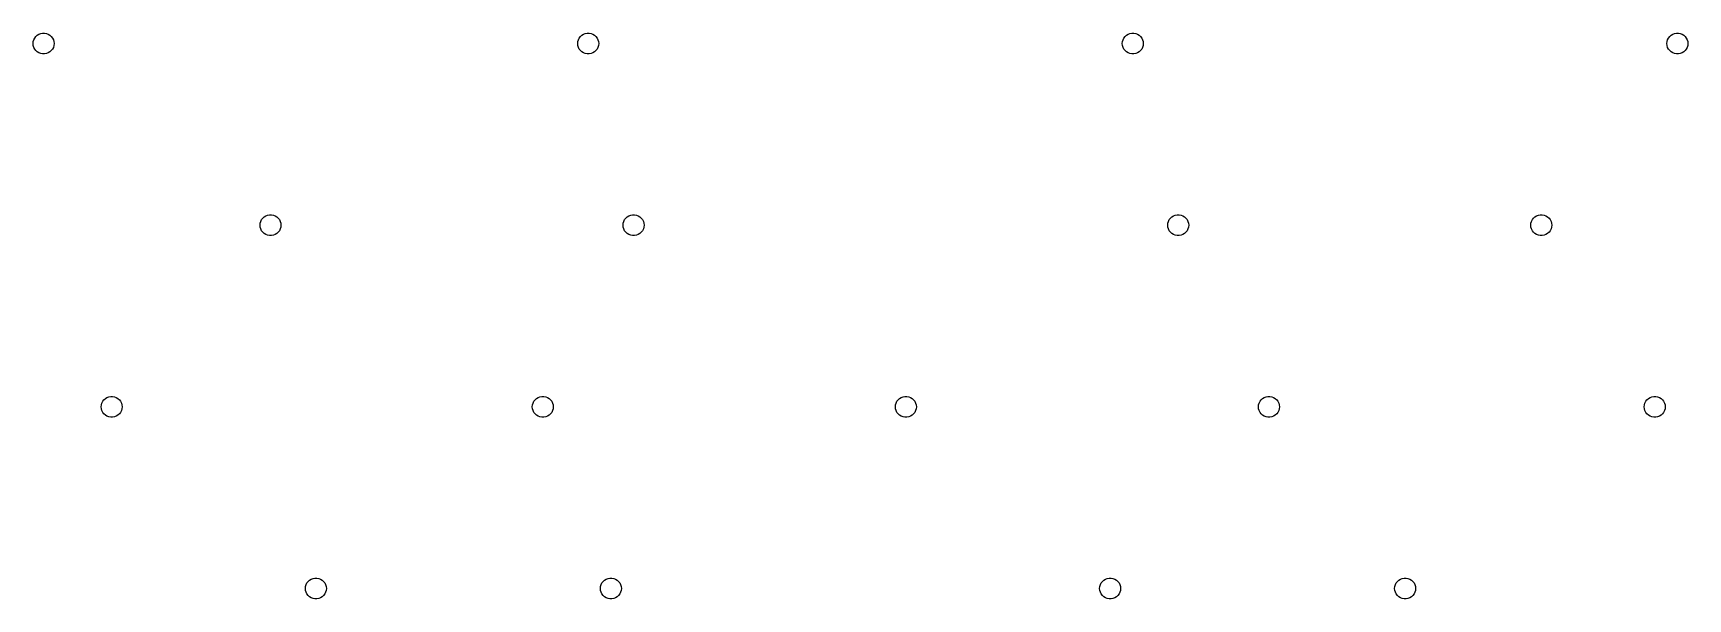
# Model space of a CAD drawing. Extents: x 2.46 to 9.29, y -4.54 to -2.21.
import ezdxf

# ---------------------------------------------------------------- set-up
doc = ezdxf.new("R2010")
doc.units = 0
doc.header["$MEASUREMENT"] = 0
doc.layers.add('BLACK', color=7, linetype='CONTINUOUS')

msp = doc.modelspace()

# ---------------------------------------------------------------- linework, layer by layer
at = {"layer": 'BLACK', "linetype": 'CONTINUOUS'}
for p, q in [((2.45669, -2.25), (2.45743, -2.24204)), ((2.45743, -2.25796), (2.45669, -2.25)), ((2.45743, -2.24204), (2.45962, -2.23436)), ((2.45962, -2.23436), (2.46318, -2.2272)), ((2.46318, -2.2272), (2.468, -2.22082)), ((2.468, -2.22082), (2.4739, -2.21544)), ((2.4739, -2.21544), (2.4807, -2.21123)), ((2.4807, -2.21123), (2.48815, -2.20835)), ((2.48815, -2.20835), (2.496, -2.20688)), ((2.496, -2.20688), (2.504, -2.20688)), ((2.504, -2.20688), (2.51185, -2.20835)), ((2.51185, -2.20835), (2.5193, -2.21123)), ((2.5193, -2.21123), (2.5261, -2.21544)), ((2.5261, -2.21544), (2.532, -2.22082)), ((2.532, -2.22082), (2.53682, -2.2272)), ((2.53682, -2.2272), (2.54038, -2.23436)), ((2.54038, -2.23436), (2.54257, -2.24204)), ((2.54257, -2.24204), (2.54331, -2.25)), ((2.54331, -2.25), (2.54257, -2.25796)), ((4.70669, -2.25), (4.70743, -2.24204)), ((4.70743, -2.25796), (4.70669, -2.25)), ((4.70743, -2.24204), (4.70962, -2.23436)), ((4.70962, -2.23436), (4.71318, -2.2272)), ((4.71318, -2.2272), (4.718, -2.22082)), ((4.718, -2.22082), (4.7239, -2.21544)), ((4.7239, -2.21544), (4.7307, -2.21123)), ((4.7307, -2.21123), (4.73815, -2.20835)), ((4.73815, -2.20835), (4.746, -2.20688)), ((4.746, -2.20688), (4.754, -2.20688)), ((4.754, -2.20688), (4.76185, -2.20835)), ((4.76185, -2.20835), (4.7693, -2.21123)), ((4.7693, -2.21123), (4.7761, -2.21544)), ((4.7761, -2.21544), (4.782, -2.22082)), ((4.782, -2.22082), (4.78682, -2.2272)), ((4.78682, -2.2272), (4.79038, -2.23436)), ((4.79038, -2.23436), (4.79257, -2.24204)), ((4.79257, -2.24204), (4.79331, -2.25)), ((4.79331, -2.25), (4.79257, -2.25796)), ((6.95669, -2.25), (6.95743, -2.24204)), ((6.95743, -2.25796), (6.95669, -2.25)), ((6.95743, -2.24204), (6.95962, -2.23436)), ((6.95962, -2.23436), (6.96318, -2.2272)), ((6.96318, -2.2272), (6.968, -2.22082)), ((6.968, -2.22082), (6.9739, -2.21544)), ((6.9739, -2.21544), (6.9807, -2.21123)), ((6.9807, -2.21123), (6.98815, -2.20835)), ((6.98815, -2.20835), (6.996, -2.20688)), ((6.996, -2.20688), (7.004, -2.20688)), ((7.004, -2.20688), (7.01185, -2.20835)), ((7.01185, -2.20835), (7.0193, -2.21123)), ((7.0193, -2.21123), (7.0261, -2.21544)), ((7.0261, -2.21544), (7.032, -2.22082)), ((7.032, -2.22082), (7.03682, -2.2272)), ((7.03682, -2.2272), (7.04038, -2.23436)), ((7.04038, -2.23436), (7.04257, -2.24204)), ((7.04257, -2.24204), (7.04331, -2.25)), ((7.04331, -2.25), (7.04257, -2.25796)), ((9.20669, -2.25), (9.20743, -2.24204)), ((9.20743, -2.25796), (9.20669, -2.25)), ((9.20743, -2.24204), (9.20962, -2.23436)), ((9.20962, -2.23436), (9.21318, -2.2272)), ((9.21318, -2.2272), (9.218, -2.22082)), ((9.218, -2.22082), (9.2239, -2.21544)), ((9.2239, -2.21544), (9.2307, -2.21123)), ((9.2307, -2.21123), (9.23815, -2.20835)), ((9.23815, -2.20835), (9.246, -2.20688)), ((9.246, -2.20688), (9.254, -2.20688)), ((9.254, -2.20688), (9.26185, -2.20835)), ((9.26185, -2.20835), (9.2693, -2.21123)), ((9.2693, -2.21123), (9.2761, -2.21544)), ((9.2761, -2.21544), (9.282, -2.22082)), ((9.282, -2.22082), (9.28682, -2.2272)), ((9.28682, -2.2272), (9.29038, -2.23436)), ((9.29038, -2.23436), (9.29257, -2.24204)), ((9.29257, -2.24204), (9.29331, -2.25)), ((9.29331, -2.25), (9.29257, -2.25796)), ((2.45962, -2.26564), (2.45743, -2.25796)), ((2.46318, -2.2728), (2.45962, -2.26564)), ((2.468, -2.27918), (2.46318, -2.2728)), ((2.4739, -2.28456), (2.468, -2.27918)), ((2.4807, -2.28877), (2.4739, -2.28456)), ((2.48815, -2.29165), (2.4807, -2.28877)), ((2.496, -2.29312), (2.48815, -2.29165)), ((2.504, -2.29312), (2.496, -2.29312)), ((2.51185, -2.29165), (2.504, -2.29312)), ((2.5193, -2.28877), (2.51185, -2.29165)), ((2.5261, -2.28456), (2.5193, -2.28877)), ((2.532, -2.27918), (2.5261, -2.28456)), ((2.53682, -2.2728), (2.532, -2.27918)), ((2.54038, -2.26564), (2.53682, -2.2728)), ((2.54257, -2.25796), (2.54038, -2.26564)), ((4.70962, -2.26564), (4.70743, -2.25796)), ((4.71318, -2.2728), (4.70962, -2.26564)), ((4.718, -2.27918), (4.71318, -2.2728)), ((4.7239, -2.28456), (4.718, -2.27918)), ((4.7307, -2.28877), (4.7239, -2.28456)), ((4.73815, -2.29165), (4.7307, -2.28877)), ((4.746, -2.29312), (4.73815, -2.29165)), ((4.754, -2.29312), (4.746, -2.29312)), ((4.76185, -2.29165), (4.754, -2.29312)), ((4.7693, -2.28877), (4.76185, -2.29165)), ((4.7761, -2.28456), (4.7693, -2.28877)), ((4.782, -2.27918), (4.7761, -2.28456)), ((4.78682, -2.2728), (4.782, -2.27918)), ((4.79038, -2.26564), (4.78682, -2.2728)), ((4.79257, -2.25796), (4.79038, -2.26564)), ((6.95962, -2.26564), (6.95743, -2.25796)), ((6.96318, -2.2728), (6.95962, -2.26564)), ((6.968, -2.27918), (6.96318, -2.2728)), ((6.9739, -2.28456), (6.968, -2.27918)), ((6.9807, -2.28877), (6.9739, -2.28456)), ((6.98815, -2.29165), (6.9807, -2.28877)), ((6.996, -2.29312), (6.98815, -2.29165)), ((7.004, -2.29312), (6.996, -2.29312)), ((7.01185, -2.29165), (7.004, -2.29312)), ((7.0193, -2.28877), (7.01185, -2.29165)), ((7.0261, -2.28456), (7.0193, -2.28877)), ((7.032, -2.27918), (7.0261, -2.28456)), ((7.03682, -2.2728), (7.032, -2.27918)), ((7.04038, -2.26564), (7.03682, -2.2728)), ((7.04257, -2.25796), (7.04038, -2.26564)), ((9.20962, -2.26564), (9.20743, -2.25796)), ((9.21318, -2.2728), (9.20962, -2.26564)), ((9.218, -2.27918), (9.21318, -2.2728)), ((9.2239, -2.28456), (9.218, -2.27918)), ((9.2307, -2.28877), (9.2239, -2.28456)), ((9.23815, -2.29165), (9.2307, -2.28877)), ((9.246, -2.29312), (9.23815, -2.29165)), ((9.254, -2.29312), (9.246, -2.29312)), ((9.26185, -2.29165), (9.254, -2.29312)), ((9.2693, -2.28877), (9.26185, -2.29165)), ((9.2761, -2.28456), (9.2693, -2.28877)), ((9.282, -2.27918), (9.2761, -2.28456)), ((9.28682, -2.2728), (9.282, -2.27918)), ((9.29038, -2.26564), (9.28682, -2.2728)), ((9.29257, -2.25796), (9.29038, -2.26564)), ((3.39419, -3), (3.39493, -2.99204)), ((3.39493, -3.00796), (3.39419, -3)), ((3.39493, -2.99204), (3.39712, -2.98436)), ((3.39712, -3.01564), (3.39493, -3.00796)), ((3.39712, -2.98436), (3.40068, -2.9772)), ((3.40068, -2.9772), (3.4055, -2.97082)), ((3.4055, -2.97082), (3.4114, -2.96544)), ((3.4114, -2.96544), (3.4182, -2.96123)), ((3.4182, -2.96123), (3.42565, -2.95835)), ((3.42565, -2.95835), (3.4335, -2.95688)), ((3.4335, -2.95688), (3.4415, -2.95688)), ((3.4415, -2.95688), (3.44935, -2.95835)), ((3.44935, -2.95835), (3.4568, -2.96123)), ((3.4568, -2.96123), (3.4636, -2.96544)), ((3.4636, -2.96544), (3.4695, -2.97082)), ((3.4695, -2.97082), (3.47432, -2.9772)), ((3.47432, -2.9772), (3.47788, -2.98436)), ((3.47788, -2.98436), (3.48007, -2.99204)), ((3.48007, -3.00796), (3.47788, -3.01564)), ((3.48007, -2.99204), (3.48081, -3)), ((3.48081, -3), (3.48007, -3.00796)), ((4.89419, -3), (4.89493, -2.99204)), ((4.89493, -3.00796), (4.89419, -3)), ((4.89493, -2.99204), (4.89712, -2.98436)), ((4.89712, -3.01564), (4.89493, -3.00796)), ((4.89712, -2.98436), (4.90068, -2.9772)), ((4.90068, -2.9772), (4.9055, -2.97082)), ((4.9055, -2.97082), (4.9114, -2.96544)), ((4.9114, -2.96544), (4.9182, -2.96123)), ((4.9182, -2.96123), (4.92565, -2.95835)), ((4.92565, -2.95835), (4.9335, -2.95688)), ((4.9335, -2.95688), (4.9415, -2.95688)), ((4.9415, -2.95688), (4.94935, -2.95835)), ((4.94935, -2.95835), (4.9568, -2.96123)), ((4.9568, -2.96123), (4.9636, -2.96544)), ((4.9636, -2.96544), (4.9695, -2.97082)), ((4.9695, -2.97082), (4.97432, -2.9772)), ((4.97432, -2.9772), (4.97788, -2.98436)), ((4.97788, -2.98436), (4.98007, -2.99204)), ((4.98007, -3.00796), (4.97788, -3.01564)), ((4.98007, -2.99204), (4.98081, -3)), ((4.98081, -3), (4.98007, -3.00796)), ((7.14419, -3), (7.14493, -2.99204)), ((7.14493, -3.00796), (7.14419, -3)), ((7.14493, -2.99204), (7.14712, -2.98436)), ((7.14712, -3.01564), (7.14493, -3.00796)), ((7.14712, -2.98436), (7.15068, -2.9772)), ((7.15068, -2.9772), (7.1555, -2.97082)), ((7.1555, -2.97082), (7.1614, -2.96544)), ((7.1614, -2.96544), (7.1682, -2.96123)), ((7.1682, -2.96123), (7.17565, -2.95835)), ((7.17565, -2.95835), (7.1835, -2.95688)), ((7.1835, -2.95688), (7.1915, -2.95688)), ((7.1915, -2.95688), (7.19935, -2.95835)), ((7.19935, -2.95835), (7.2068, -2.96123)), ((7.2068, -2.96123), (7.2136, -2.96544)), ((7.2136, -2.96544), (7.2195, -2.97082)), ((7.2195, -2.97082), (7.22432, -2.9772)), ((7.22432, -2.9772), (7.22788, -2.98436)), ((7.22788, -2.98436), (7.23007, -2.99204)), ((7.23007, -3.00796), (7.22788, -3.01564)), ((7.23007, -2.99204), (7.23081, -3)), ((7.23081, -3), (7.23007, -3.00796)), ((8.64419, -3), (8.64493, -2.99204)), ((8.64493, -3.00796), (8.64419, -3)), ((8.64493, -2.99204), (8.64712, -2.98436)), ((8.64712, -3.01564), (8.64493, -3.00796)), ((8.64712, -2.98436), (8.65068, -2.9772)), ((8.65068, -2.9772), (8.6555, -2.97082)), ((8.6555, -2.97082), (8.6614, -2.96544)), ((8.6614, -2.96544), (8.6682, -2.96123)), ((8.6682, -2.96123), (8.67565, -2.95835)), ((8.67565, -2.95835), (8.6835, -2.95688)), ((8.6835, -2.95688), (8.6915, -2.95688)), ((8.6915, -2.95688), (8.69935, -2.95835)), ((8.69935, -2.95835), (8.7068, -2.96123)), ((8.7068, -2.96123), (8.7136, -2.96544)), ((8.7136, -2.96544), (8.7195, -2.97082)), ((8.7195, -2.97082), (8.72432, -2.9772)), ((8.72432, -2.9772), (8.72788, -2.98436)), ((8.72788, -2.98436), (8.73007, -2.99204)), ((8.73007, -3.00796), (8.72788, -3.01564)), ((8.73007, -2.99204), (8.73081, -3)), ((8.73081, -3), (8.73007, -3.00796)), ((3.40068, -3.0228), (3.39712, -3.01564)), ((3.4055, -3.02918), (3.40068, -3.0228)), ((3.4114, -3.03456), (3.4055, -3.02918)), ((3.4182, -3.03877), (3.4114, -3.03456)), ((3.42565, -3.04165), (3.4182, -3.03877)), ((3.4335, -3.04312), (3.42565, -3.04165)), ((3.4415, -3.04312), (3.4335, -3.04312)), ((3.44935, -3.04165), (3.4415, -3.04312)), ((3.4568, -3.03877), (3.44935, -3.04165)), ((3.4636, -3.03456), (3.4568, -3.03877)), ((3.4695, -3.02918), (3.4636, -3.03456)), ((3.47432, -3.0228), (3.4695, -3.02918)), ((3.47788, -3.01564), (3.47432, -3.0228)), ((4.90068, -3.0228), (4.89712, -3.01564)), ((4.9055, -3.02918), (4.90068, -3.0228)), ((4.9114, -3.03456), (4.9055, -3.02918)), ((4.9182, -3.03877), (4.9114, -3.03456)), ((4.92565, -3.04165), (4.9182, -3.03877)), ((4.9335, -3.04312), (4.92565, -3.04165)), ((4.9415, -3.04312), (4.9335, -3.04312)), ((4.94935, -3.04165), (4.9415, -3.04312)), ((4.9568, -3.03877), (4.94935, -3.04165)), ((4.9636, -3.03456), (4.9568, -3.03877)), ((4.9695, -3.02918), (4.9636, -3.03456)), ((4.97432, -3.0228), (4.9695, -3.02918)), ((4.97788, -3.01564), (4.97432, -3.0228)), ((7.15068, -3.0228), (7.14712, -3.01564)), ((7.1555, -3.02918), (7.15068, -3.0228)), ((7.1614, -3.03456), (7.1555, -3.02918)), ((7.1682, -3.03877), (7.1614, -3.03456)), ((7.17565, -3.04165), (7.1682, -3.03877)), ((7.1835, -3.04312), (7.17565, -3.04165)), ((7.1915, -3.04312), (7.1835, -3.04312)), ((7.19935, -3.04165), (7.1915, -3.04312)), ((7.2068, -3.03877), (7.19935, -3.04165)), ((7.2136, -3.03456), (7.2068, -3.03877)), ((7.2195, -3.02918), (7.2136, -3.03456)), ((7.22432, -3.0228), (7.2195, -3.02918)), ((7.22788, -3.01564), (7.22432, -3.0228)), ((8.65068, -3.0228), (8.64712, -3.01564)), ((8.6555, -3.02918), (8.65068, -3.0228)), ((8.6614, -3.03456), (8.6555, -3.02918)), ((8.6682, -3.03877), (8.6614, -3.03456)), ((8.67565, -3.04165), (8.6682, -3.03877)), ((8.6835, -3.04312), (8.67565, -3.04165)), ((8.6915, -3.04312), (8.6835, -3.04312)), ((8.69935, -3.04165), (8.6915, -3.04312)), ((8.7068, -3.03877), (8.69935, -3.04165)), ((8.7136, -3.03456), (8.7068, -3.03877)), ((8.7195, -3.02918), (8.7136, -3.03456)), ((8.72432, -3.0228), (8.7195, -3.02918)), ((8.72788, -3.01564), (8.72432, -3.0228)), ((2.73794, -3.75), (2.73868, -3.74204)), ((2.73868, -3.75796), (2.73794, -3.75)), ((2.73868, -3.74204), (2.74087, -3.73436)), ((2.74087, -3.76564), (2.73868, -3.75796)), ((2.74087, -3.73436), (2.74443, -3.7272)), ((2.74443, -3.7272), (2.74925, -3.72082)), ((2.74925, -3.72082), (2.75515, -3.71544)), ((2.75515, -3.71544), (2.76195, -3.71123)), ((2.76195, -3.71123), (2.7694, -3.70835)), ((2.7694, -3.70835), (2.77725, -3.70688)), ((2.77725, -3.70688), (2.78525, -3.70688)), ((2.78525, -3.70688), (2.7931, -3.70835)), ((2.7931, -3.70835), (2.80055, -3.71123)), ((2.80055, -3.71123), (2.80735, -3.71544)), ((2.80735, -3.71544), (2.81325, -3.72082)), ((2.81325, -3.72082), (2.81807, -3.7272)), ((2.81807, -3.7272), (2.82163, -3.73436)), ((2.82163, -3.73436), (2.82382, -3.74204)), ((2.82382, -3.75796), (2.82163, -3.76564)), ((2.82382, -3.74204), (2.82456, -3.75)), ((2.82456, -3.75), (2.82382, -3.75796)), ((4.51919, -3.75), (4.51993, -3.74204)), ((4.51993, -3.75796), (4.51919, -3.75)), ((4.51993, -3.74204), (4.52212, -3.73436)), ((4.52212, -3.76564), (4.51993, -3.75796)), ((4.52212, -3.73436), (4.52568, -3.7272)), ((4.52568, -3.7272), (4.5305, -3.72082)), ((4.5305, -3.72082), (4.5364, -3.71544)), ((4.5364, -3.71544), (4.5432, -3.71123)), ((4.5432, -3.71123), (4.55065, -3.70835)), ((4.55065, -3.70835), (4.5585, -3.70688)), ((4.5585, -3.70688), (4.5665, -3.70688)), ((4.5665, -3.70688), (4.57435, -3.70835)), ((4.57435, -3.70835), (4.5818, -3.71123)), ((4.5818, -3.71123), (4.5886, -3.71544)), ((4.5886, -3.71544), (4.5945, -3.72082)), ((4.5945, -3.72082), (4.59932, -3.7272)), ((4.59932, -3.7272), (4.60288, -3.73436)), ((4.60288, -3.73436), (4.60507, -3.74204)), ((4.60507, -3.75796), (4.60288, -3.76564)), ((4.60507, -3.74204), (4.60581, -3.75)), ((4.60581, -3.75), (4.60507, -3.75796)), ((6.01919, -3.75), (6.01993, -3.74204)), ((6.01993, -3.75796), (6.01919, -3.75)), ((6.01993, -3.74204), (6.02212, -3.73436)), ((6.02212, -3.76564), (6.01993, -3.75796)), ((6.02212, -3.73436), (6.02568, -3.7272)), ((6.02568, -3.7272), (6.0305, -3.72082)), ((6.0305, -3.72082), (6.0364, -3.71544)), ((6.0364, -3.71544), (6.0432, -3.71123)), ((6.0432, -3.71123), (6.05065, -3.70835)), ((6.05065, -3.70835), (6.0585, -3.70688)), ((6.0585, -3.70688), (6.0665, -3.70688)), ((6.0665, -3.70688), (6.07435, -3.70835)), ((6.07435, -3.70835), (6.0818, -3.71123)), ((6.0818, -3.71123), (6.0886, -3.71544)), ((6.0886, -3.71544), (6.0945, -3.72082)), ((6.0945, -3.72082), (6.09932, -3.7272)), ((6.09932, -3.7272), (6.10288, -3.73436)), ((6.10288, -3.73436), (6.10507, -3.74204)), ((6.10507, -3.75796), (6.10288, -3.76564)), ((6.10507, -3.74204), (6.10581, -3.75)), ((6.10581, -3.75), (6.10507, -3.75796)), ((7.51919, -3.75), (7.51993, -3.74204)), ((7.51993, -3.75796), (7.51919, -3.75)), ((7.51993, -3.74204), (7.52212, -3.73436)), ((7.52212, -3.76564), (7.51993, -3.75796)), ((7.52212, -3.73436), (7.52568, -3.7272)), ((7.52568, -3.7272), (7.5305, -3.72082)), ((7.5305, -3.72082), (7.5364, -3.71544)), ((7.5364, -3.71544), (7.5432, -3.71123)), ((7.5432, -3.71123), (7.55065, -3.70835)), ((7.55065, -3.70835), (7.5585, -3.70688)), ((7.5585, -3.70688), (7.5665, -3.70688)), ((7.5665, -3.70688), (7.57435, -3.70835)), ((7.57435, -3.70835), (7.5818, -3.71123)), ((7.5818, -3.71123), (7.5886, -3.71544)), ((7.5886, -3.71544), (7.5945, -3.72082)), ((7.5945, -3.72082), (7.59932, -3.7272)), ((7.59932, -3.7272), (7.60288, -3.73436)), ((7.60288, -3.73436), (7.60507, -3.74204)), ((7.60507, -3.75796), (7.60288, -3.76564)), ((7.60507, -3.74204), (7.60581, -3.75)), ((7.60581, -3.75), (7.60507, -3.75796)), ((9.11294, -3.75), (9.11368, -3.74204)), ((9.11368, -3.75796), (9.11294, -3.75)), ((9.11368, -3.74204), (9.11587, -3.73436)), ((9.11587, -3.76564), (9.11368, -3.75796)), ((9.11587, -3.73436), (9.11943, -3.7272)), ((9.11943, -3.7272), (9.12425, -3.72082)), ((9.12425, -3.72082), (9.13015, -3.71544)), ((9.13015, -3.71544), (9.13695, -3.71123)), ((9.13695, -3.71123), (9.1444, -3.70835)), ((9.1444, -3.70835), (9.15225, -3.70688)), ((9.15225, -3.70688), (9.16025, -3.70688)), ((9.16025, -3.70688), (9.1681, -3.70835)), ((9.1681, -3.70835), (9.17555, -3.71123)), ((9.17555, -3.71123), (9.18235, -3.71544)), ((9.18235, -3.71544), (9.18825, -3.72082)), ((9.18825, -3.72082), (9.19307, -3.7272)), ((9.19307, -3.7272), (9.19663, -3.73436)), ((9.19663, -3.73436), (9.19882, -3.74204)), ((9.19882, -3.75796), (9.19663, -3.76564)), ((9.19882, -3.74204), (9.19956, -3.75)), ((9.19956, -3.75), (9.19882, -3.75796)), ((2.74443, -3.7728), (2.74087, -3.76564)), ((2.74925, -3.77918), (2.74443, -3.7728)), ((2.75515, -3.78456), (2.74925, -3.77918)), ((2.76195, -3.78877), (2.75515, -3.78456)), ((2.7694, -3.79165), (2.76195, -3.78877)), ((2.77725, -3.79312), (2.7694, -3.79165)), ((2.78525, -3.79312), (2.77725, -3.79312)), ((2.7931, -3.79165), (2.78525, -3.79312)), ((2.80055, -3.78877), (2.7931, -3.79165)), ((2.80735, -3.78456), (2.80055, -3.78877)), ((2.81325, -3.77918), (2.80735, -3.78456)), ((2.81807, -3.7728), (2.81325, -3.77918)), ((2.82163, -3.76564), (2.81807, -3.7728)), ((4.52568, -3.7728), (4.52212, -3.76564)), ((4.5305, -3.77918), (4.52568, -3.7728)), ((4.5364, -3.78456), (4.5305, -3.77918)), ((4.5432, -3.78877), (4.5364, -3.78456)), ((4.55065, -3.79165), (4.5432, -3.78877)), ((4.5585, -3.79312), (4.55065, -3.79165)), ((4.5665, -3.79312), (4.5585, -3.79312)), ((4.57435, -3.79165), (4.5665, -3.79312)), ((4.5818, -3.78877), (4.57435, -3.79165)), ((4.5886, -3.78456), (4.5818, -3.78877)), ((4.5945, -3.77918), (4.5886, -3.78456)), ((4.59932, -3.7728), (4.5945, -3.77918)), ((4.60288, -3.76564), (4.59932, -3.7728)), ((6.02568, -3.7728), (6.02212, -3.76564)), ((6.0305, -3.77918), (6.02568, -3.7728)), ((6.0364, -3.78456), (6.0305, -3.77918)), ((6.0432, -3.78877), (6.0364, -3.78456)), ((6.05065, -3.79165), (6.0432, -3.78877)), ((6.0585, -3.79312), (6.05065, -3.79165)), ((6.0665, -3.79312), (6.0585, -3.79312)), ((6.07435, -3.79165), (6.0665, -3.79312)), ((6.0818, -3.78877), (6.07435, -3.79165)), ((6.0886, -3.78456), (6.0818, -3.78877)), ((6.0945, -3.77918), (6.0886, -3.78456)), ((6.09932, -3.7728), (6.0945, -3.77918)), ((6.10288, -3.76564), (6.09932, -3.7728)), ((7.52568, -3.7728), (7.52212, -3.76564)), ((7.5305, -3.77918), (7.52568, -3.7728)), ((7.5364, -3.78456), (7.5305, -3.77918)), ((7.5432, -3.78877), (7.5364, -3.78456)), ((7.55065, -3.79165), (7.5432, -3.78877)), ((7.5585, -3.79312), (7.55065, -3.79165)), ((7.5665, -3.79312), (7.5585, -3.79312)), ((7.57435, -3.79165), (7.5665, -3.79312)), ((7.5818, -3.78877), (7.57435, -3.79165)), ((7.5886, -3.78456), (7.5818, -3.78877)), ((7.5945, -3.77918), (7.5886, -3.78456)), ((7.59932, -3.7728), (7.5945, -3.77918)), ((7.60288, -3.76564), (7.59932, -3.7728)), ((9.11943, -3.7728), (9.11587, -3.76564)), ((9.12425, -3.77918), (9.11943, -3.7728)), ((9.13015, -3.78456), (9.12425, -3.77918)), ((9.13695, -3.78877), (9.13015, -3.78456)), ((9.1444, -3.79165), (9.13695, -3.78877)), ((9.15225, -3.79312), (9.1444, -3.79165)), ((9.16025, -3.79312), (9.15225, -3.79312)), ((9.1681, -3.79165), (9.16025, -3.79312)), ((9.17555, -3.78877), (9.1681, -3.79165)), ((9.18235, -3.78456), (9.17555, -3.78877)), ((9.18825, -3.77918), (9.18235, -3.78456)), ((9.19307, -3.7728), (9.18825, -3.77918)), ((9.19663, -3.76564), (9.19307, -3.7728)), ((3.58169, -4.5), (3.58243, -4.49204)), ((3.58243, -4.50796), (3.58169, -4.5)), ((3.58243, -4.49204), (3.58462, -4.48436)), ((3.58462, -4.51564), (3.58243, -4.50796)), ((3.58462, -4.48436), (3.58818, -4.4772)), ((3.58818, -4.4772), (3.593, -4.47082)), ((3.593, -4.47082), (3.5989, -4.46544)), ((3.5989, -4.46544), (3.6057, -4.46123)), ((3.6057, -4.46123), (3.61315, -4.45835)), ((3.61315, -4.45835), (3.621, -4.45688)), ((3.621, -4.45688), (3.629, -4.45688)), ((3.629, -4.45688), (3.63685, -4.45835)), ((3.63685, -4.45835), (3.6443, -4.46123)), ((3.6443, -4.46123), (3.6511, -4.46544)), ((3.6511, -4.46544), (3.657, -4.47082)), ((3.657, -4.47082), (3.66182, -4.4772)), ((3.66182, -4.4772), (3.66538, -4.48436)), ((3.66538, -4.48436), (3.66757, -4.49204)), ((3.66757, -4.50796), (3.66538, -4.51564)), ((3.66757, -4.49204), (3.66831, -4.5)), ((3.66831, -4.5), (3.66757, -4.50796)), ((4.80044, -4.5), (4.80118, -4.49204)), ((4.80118, -4.50796), (4.80044, -4.5)), ((4.80118, -4.49204), (4.80337, -4.48436)), ((4.80337, -4.51564), (4.80118, -4.50796)), ((4.80337, -4.48436), (4.80693, -4.4772)), ((4.80693, -4.4772), (4.81175, -4.47082)), ((4.81175, -4.47082), (4.81765, -4.46544)), ((4.81765, -4.46544), (4.82445, -4.46123)), ((4.82445, -4.46123), (4.8319, -4.45835)), ((4.8319, -4.45835), (4.83975, -4.45688)), ((4.83975, -4.45688), (4.84775, -4.45688)), ((4.84775, -4.45688), (4.8556, -4.45835)), ((4.8556, -4.45835), (4.86305, -4.46123)), ((4.86305, -4.46123), (4.86985, -4.46544)), ((4.86985, -4.46544), (4.87575, -4.47082)), ((4.87575, -4.47082), (4.88057, -4.4772)), ((4.88057, -4.4772), (4.88413, -4.48436)), ((4.88413, -4.48436), (4.88632, -4.49204)), ((4.88632, -4.50796), (4.88413, -4.51564)), ((4.88632, -4.49204), (4.88706, -4.5)), ((4.88706, -4.5), (4.88632, -4.50796)), ((6.86294, -4.5), (6.86368, -4.49204)), ((6.86368, -4.50796), (6.86294, -4.5)), ((6.86368, -4.49204), (6.86587, -4.48436)), ((6.86587, -4.51564), (6.86368, -4.50796)), ((6.86587, -4.48436), (6.86943, -4.4772)), ((6.86943, -4.4772), (6.87425, -4.47082)), ((6.87425, -4.47082), (6.88015, -4.46544)), ((6.88015, -4.46544), (6.88695, -4.46123)), ((6.88695, -4.46123), (6.8944, -4.45835)), ((6.8944, -4.45835), (6.90225, -4.45688)), ((6.90225, -4.45688), (6.91025, -4.45688)), ((6.91025, -4.45688), (6.9181, -4.45835)), ((6.9181, -4.45835), (6.92555, -4.46123)), ((6.92555, -4.46123), (6.93235, -4.46544)), ((6.93235, -4.46544), (6.93825, -4.47082)), ((6.93825, -4.47082), (6.94307, -4.4772)), ((6.94307, -4.4772), (6.94663, -4.48436)), ((6.94663, -4.48436), (6.94882, -4.49204)), ((6.94882, -4.50796), (6.94663, -4.51564)), ((6.94882, -4.49204), (6.94956, -4.5)), ((6.94956, -4.5), (6.94882, -4.50796)), ((8.08169, -4.5), (8.08243, -4.49204)), ((8.08243, -4.50796), (8.08169, -4.5)), ((8.08243, -4.49204), (8.08462, -4.48436)), ((8.08462, -4.51564), (8.08243, -4.50796)), ((8.08462, -4.48436), (8.08818, -4.4772)), ((8.08818, -4.4772), (8.093, -4.47082)), ((8.093, -4.47082), (8.0989, -4.46544)), ((8.0989, -4.46544), (8.1057, -4.46123)), ((8.1057, -4.46123), (8.11315, -4.45835)), ((8.11315, -4.45835), (8.121, -4.45688)), ((8.121, -4.45688), (8.129, -4.45688)), ((8.129, -4.45688), (8.13685, -4.45835)), ((8.13685, -4.45835), (8.1443, -4.46123)), ((8.1443, -4.46123), (8.1511, -4.46544)), ((8.1511, -4.46544), (8.157, -4.47082)), ((8.157, -4.47082), (8.16182, -4.4772)), ((8.16182, -4.4772), (8.16538, -4.48436)), ((8.16538, -4.48436), (8.16757, -4.49204)), ((8.16757, -4.50796), (8.16538, -4.51564)), ((8.16757, -4.49204), (8.16831, -4.5)), ((8.16831, -4.5), (8.16757, -4.50796)), ((3.58818, -4.5228), (3.58462, -4.51564)), ((3.593, -4.52918), (3.58818, -4.5228)), ((3.5989, -4.53456), (3.593, -4.52918)), ((3.6057, -4.53877), (3.5989, -4.53456)), ((3.61315, -4.54165), (3.6057, -4.53877)), ((3.621, -4.54312), (3.61315, -4.54165)), ((3.629, -4.54312), (3.621, -4.54312)), ((3.63685, -4.54165), (3.629, -4.54312)), ((3.6443, -4.53877), (3.63685, -4.54165)), ((3.6511, -4.53456), (3.6443, -4.53877)), ((3.657, -4.52918), (3.6511, -4.53456)), ((3.66182, -4.5228), (3.657, -4.52918)), ((3.66538, -4.51564), (3.66182, -4.5228)), ((4.80693, -4.5228), (4.80337, -4.51564)), ((4.81175, -4.52918), (4.80693, -4.5228)), ((4.81765, -4.53456), (4.81175, -4.52918)), ((4.82445, -4.53877), (4.81765, -4.53456)), ((4.8319, -4.54165), (4.82445, -4.53877)), ((4.83975, -4.54312), (4.8319, -4.54165)), ((4.84775, -4.54312), (4.83975, -4.54312)), ((4.8556, -4.54165), (4.84775, -4.54312)), ((4.86305, -4.53877), (4.8556, -4.54165)), ((4.86985, -4.53456), (4.86305, -4.53877)), ((4.87575, -4.52918), (4.86985, -4.53456)), ((4.88057, -4.5228), (4.87575, -4.52918)), ((4.88413, -4.51564), (4.88057, -4.5228)), ((6.86943, -4.5228), (6.86587, -4.51564)), ((6.87425, -4.52918), (6.86943, -4.5228)), ((6.88015, -4.53456), (6.87425, -4.52918)), ((6.88695, -4.53877), (6.88015, -4.53456)), ((6.8944, -4.54165), (6.88695, -4.53877)), ((6.90225, -4.54312), (6.8944, -4.54165)), ((6.91025, -4.54312), (6.90225, -4.54312)), ((6.9181, -4.54165), (6.91025, -4.54312)), ((6.92555, -4.53877), (6.9181, -4.54165)), ((6.93235, -4.53456), (6.92555, -4.53877)), ((6.93825, -4.52918), (6.93235, -4.53456)), ((6.94307, -4.5228), (6.93825, -4.52918)), ((6.94663, -4.51564), (6.94307, -4.5228)), ((8.08818, -4.5228), (8.08462, -4.51564)), ((8.093, -4.52918), (8.08818, -4.5228)), ((8.0989, -4.53456), (8.093, -4.52918)), ((8.1057, -4.53877), (8.0989, -4.53456)), ((8.11315, -4.54165), (8.1057, -4.53877)), ((8.121, -4.54312), (8.11315, -4.54165)), ((8.129, -4.54312), (8.121, -4.54312)), ((8.13685, -4.54165), (8.129, -4.54312)), ((8.1443, -4.53877), (8.13685, -4.54165)), ((8.1511, -4.53456), (8.1443, -4.53877)), ((8.157, -4.52918), (8.1511, -4.53456)), ((8.16182, -4.5228), (8.157, -4.52918)), ((8.16538, -4.51564), (8.16182, -4.5228))]:
    msp.add_line(p, q, dxfattribs=at)

doc.saveas('drawing.dxf')
